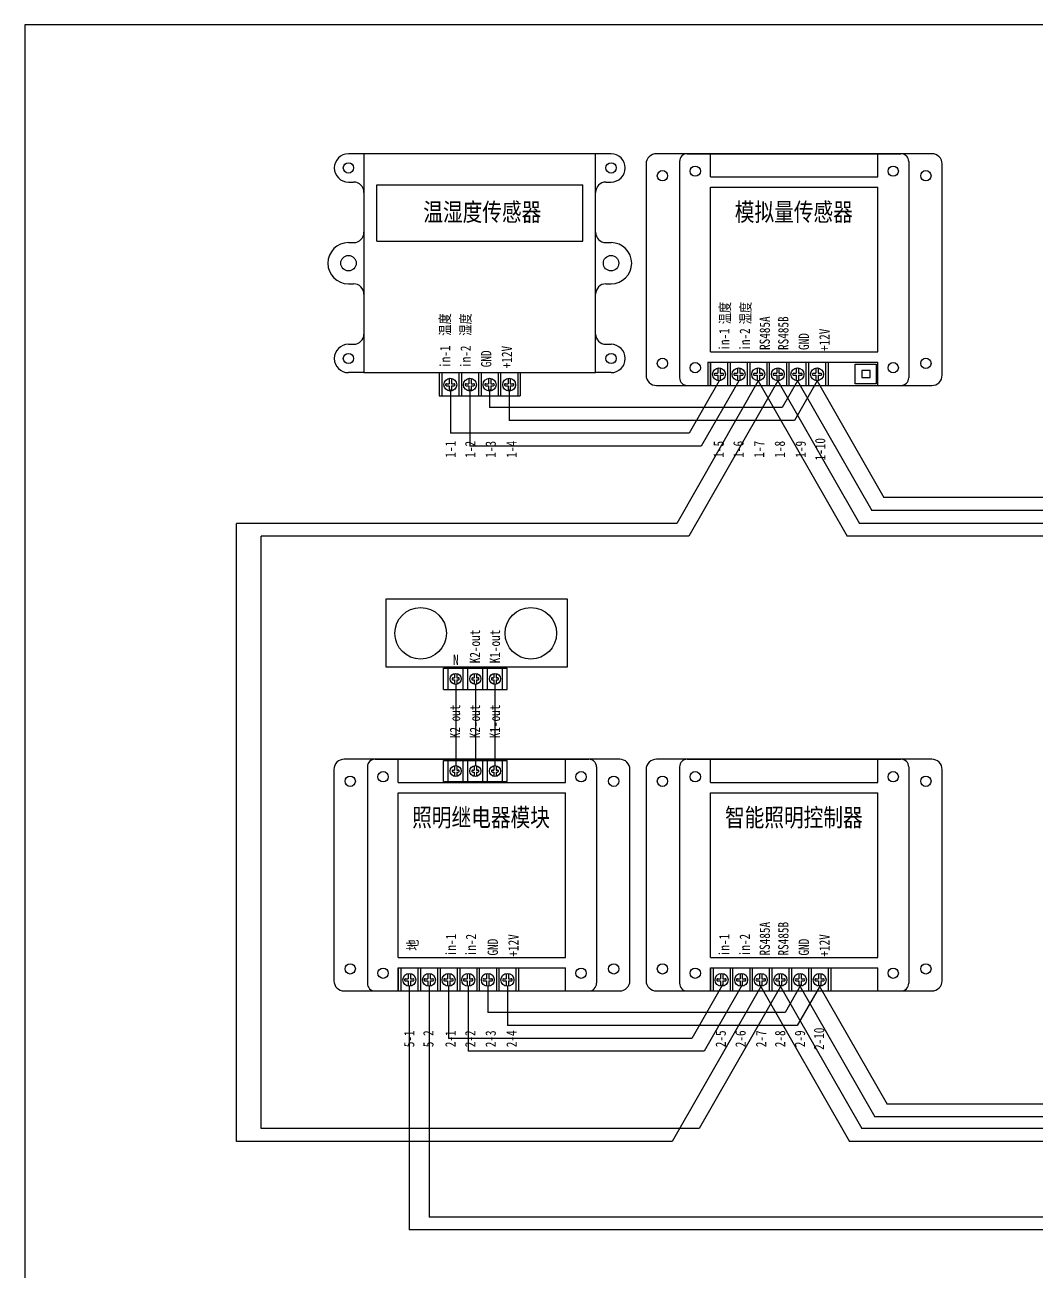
# Model space of a CAD drawing. Extents: x 1266371 to 2543862, y 307832 to 617203.
# Drawn here: x 1273977.4 to 1274370.1, y 308550.2 to 309034.1 of the extents above; entities that cross this region are included whole.
import ezdxf
from ezdxf.enums import TextEntityAlignment as Align

# ---------------------------------------------------------------- set-up
doc = ezdxf.new("R2010")
doc.units = 0
doc.header["$LTSCALE"] = 1000
doc.header["$MEASUREMENT"] = 0
doc.layers.get('0').update_dxf_attribs({"linetype": 'CONTINUOUS'})
doc.styles.add('-宋体', font='', dxfattribs={"width": 0.8})
doc.styles.get('-宋体').set_extended_font_data('SimSun')

msp = doc.modelspace()

# ---------------------------------------------------------------- linework, layer by layer
for p, q in [((1274109.02, 308984.06), (1274103.02, 308984.06)), ((1274205.02, 308984.06), (1274199.02, 308984.06)), ((1274231.62, 308981.09), (1274231.62, 308928.61)), ((1274234.62, 308984.09), (1274317.62, 308984.09)), ((1274243.62, 308975.09), (1274243.62, 308984.09)), ((1274308.62, 308975.09), (1274308.62, 308984.09)), ((1274320.62, 308981.09), (1274320.62, 308922.09)), ((1274103.02, 308973.06), (1274105.02, 308973.06)), ((1274114.02, 308972.06), (1274194.02, 308972.06)), ((1274114.02, 308950.06), (1274114.02, 308972.06)), ((1274194.02, 308950.06), (1274194.02, 308972.06)), ((1274203.02, 308973.06), (1274205.02, 308973.06)), ((1274243.62, 308975.09), (1274308.62, 308975.09)), ((1274243.62, 308907.1), (1274243.62, 308971.09)), ((1274243.62, 308971.09), (1274308.62, 308971.09)), ((1274308.62, 308907.1), (1274308.62, 308971.09)), ((1274231.62, 308956.12), (1274231.62, 308897.1)), ((1274320.62, 308955.7), (1274320.62, 308897.1)), ((1274103.02, 308949.56), (1274105.02, 308949.56)), ((1274114.02, 308950.06), (1274194.02, 308950.06)), ((1274203.02, 308949.56), (1274205.02, 308949.56)), ((1274103.02, 308933.56), (1274105.02, 308933.56)), ((1274203.02, 308933.56), (1274205.02, 308933.56)), ((1274103.02, 308910.06), (1274105.02, 308910.06)), ((1274203.02, 308910.06), (1274205.02, 308910.06)), ((1274242.62, 308903.1), (1274289.34, 308903.1)), ((1274242.62, 308903.1), (1274242.62, 308894.1)), ((1274243.62, 308907.1), (1274308.62, 308907.1)), ((1274243.62, 308894.09), (1274243.62, 308903.1)), ((1274243.62, 308903.1), (1274308.62, 308903.1)), ((1274243.62, 308903.1), (1274243.62, 308894.1)), ((1274250.24, 308903.1), (1274250.24, 308894.1)), ((1274251.24, 308903.1), (1274251.24, 308894.1)), ((1274257.86, 308903.1), (1274257.86, 308894.1)), ((1274258.86, 308903.1), (1274258.86, 308894.1)), ((1274265.48, 308903.1), (1274265.48, 308894.1)), ((1274266.48, 308903.1), (1274266.48, 308894.1)), ((1274273.1, 308903.1), (1274273.1, 308894.1)), ((1274274.1, 308903.1), (1274274.1, 308894.1)), ((1274280.72, 308903.1), (1274280.72, 308894.1)), ((1274281.72, 308903.1), (1274281.72, 308894.1)), ((1274288.34, 308903.1), (1274288.34, 308894.1)), ((1274289.34, 308903.1), (1274289.34, 308894.1)), ((1274308.62, 308894.09), (1274308.62, 308903.1)), ((1274109.02, 308899.06), (1274103.02, 308899.06)), ((1274138.27, 308899.06), (1274169.75, 308899.06)), ((1274138.27, 308899.06), (1274138.27, 308890.06)), ((1274139.27, 308899.06), (1274139.27, 308890.06)), ((1274145.89, 308899.06), (1274145.89, 308890.06)), ((1274146.89, 308899.06), (1274146.89, 308890.06)), ((1274153.51, 308899.06), (1274153.51, 308890.06)), ((1274154.51, 308899.06), (1274154.51, 308890.06)), ((1274161.13, 308899.06), (1274161.13, 308890.06)), ((1274162.13, 308899.06), (1274162.13, 308890.06)), ((1274168.75, 308899.06), (1274168.75, 308890.06)), ((1274169.75, 308899.06), (1274169.75, 308890.06)), ((1274205.02, 308899.06), (1274198.88, 308899.06)), ((1274245.46, 308898.81), (1274246.48, 308898.81)), ((1274245.46, 308898.04), (1274246.48, 308898.04)), ((1274246.48, 308900.89), (1274246.48, 308898.81)), ((1274246.48, 308898.04), (1274246.48, 308895.94)), ((1274247.38, 308900.89), (1274247.38, 308898.81)), ((1274247.38, 308898.81), (1274248.39, 308898.81)), ((1274247.38, 308898.04), (1274247.38, 308895.94)), ((1274247.38, 308898.04), (1274248.41, 308898.04)), ((1274253.08, 308898.81), (1274254.1, 308898.81)), ((1274253.08, 308898.04), (1274254.1, 308898.04)), ((1274254.1, 308900.89), (1274254.1, 308898.81)), ((1274254.1, 308898.04), (1274254.1, 308895.94)), ((1274255, 308900.89), (1274255, 308898.81)), ((1274255, 308898.81), (1274256.01, 308898.81)), ((1274255, 308898.04), (1274255, 308895.94)), ((1274255, 308898.04), (1274256.03, 308898.04)), ((1274260.7, 308898.81), (1274261.72, 308898.81)), ((1274260.7, 308898.04), (1274261.72, 308898.04)), ((1274261.72, 308900.89), (1274261.72, 308898.81)), ((1274261.72, 308898.04), (1274261.72, 308895.94)), ((1274262.62, 308900.89), (1274262.62, 308898.81)), ((1274262.62, 308898.81), (1274263.63, 308898.81)), ((1274262.62, 308898.04), (1274262.62, 308895.94)), ((1274262.62, 308898.04), (1274263.65, 308898.04)), ((1274268.32, 308898.81), (1274269.34, 308898.81)), ((1274268.32, 308898.04), (1274269.34, 308898.04)), ((1274269.34, 308900.89), (1274269.34, 308898.81)), ((1274269.34, 308898.04), (1274269.34, 308895.94)), ((1274270.24, 308900.89), (1274270.24, 308898.81)), ((1274270.24, 308898.81), (1274271.25, 308898.81)), ((1274270.24, 308898.04), (1274270.24, 308895.94)), ((1274270.24, 308898.04), (1274271.27, 308898.04)), ((1274275.94, 308898.81), (1274276.96, 308898.81)), ((1274275.94, 308898.04), (1274276.96, 308898.04)), ((1274276.96, 308900.89), (1274276.96, 308898.81)), ((1274276.96, 308898.04), (1274276.96, 308895.94)), ((1274277.86, 308900.89), (1274277.86, 308898.81)), ((1274277.86, 308898.81), (1274278.87, 308898.81)), ((1274277.86, 308898.04), (1274277.86, 308895.94)), ((1274277.86, 308898.04), (1274278.89, 308898.04)), ((1274283.56, 308898.81), (1274284.58, 308898.81)), ((1274283.56, 308898.04), (1274284.58, 308898.04)), ((1274284.58, 308900.89), (1274284.58, 308898.81)), ((1274284.58, 308898.04), (1274284.58, 308895.94)), ((1274285.48, 308900.89), (1274285.48, 308898.81)), ((1274285.48, 308898.81), (1274286.49, 308898.81)), ((1274285.48, 308898.04), (1274285.48, 308895.94)), ((1274285.48, 308898.04), (1274286.51, 308898.04)), ((1274141.11, 308894.77), (1274142.13, 308894.77)), ((1274141.11, 308894), (1274142.13, 308894)), ((1274142.13, 308896.85), (1274142.13, 308894.77)), ((1274142.13, 308894), (1274142.13, 308891.9)), ((1274143.03, 308896.85), (1274143.03, 308894.77)), ((1274143.03, 308894.77), (1274144.04, 308894.77)), ((1274143.03, 308894), (1274143.03, 308891.9)), ((1274143.03, 308894), (1274144.06, 308894)), ((1274148.73, 308894.77), (1274149.75, 308894.77)), ((1274148.73, 308894), (1274149.75, 308894)), ((1274149.75, 308896.85), (1274149.75, 308894.77)), ((1274149.75, 308894), (1274149.75, 308891.9)), ((1274150.65, 308896.85), (1274150.65, 308894.77)), ((1274150.65, 308894.77), (1274151.66, 308894.77)), ((1274150.65, 308894), (1274150.65, 308891.9)), ((1274150.65, 308894), (1274151.68, 308894)), ((1274156.35, 308894.77), (1274157.37, 308894.77)), ((1274156.35, 308894), (1274157.37, 308894)), ((1274157.37, 308896.85), (1274157.37, 308894.77)), ((1274157.37, 308894), (1274157.37, 308891.9)), ((1274158.27, 308896.85), (1274158.27, 308894.77)), ((1274158.27, 308894.77), (1274159.28, 308894.77)), ((1274158.27, 308894), (1274158.27, 308891.9)), ((1274158.27, 308894), (1274159.3, 308894)), ((1274163.97, 308894.77), (1274164.99, 308894.77)), ((1274163.97, 308894), (1274164.99, 308894)), ((1274164.99, 308896.85), (1274164.99, 308894.77)), ((1274164.99, 308894), (1274164.99, 308891.9)), ((1274165.89, 308896.85), (1274165.89, 308894.77)), ((1274165.89, 308894.77), (1274166.9, 308894.77)), ((1274165.89, 308894), (1274165.89, 308891.9)), ((1274165.89, 308894), (1274166.92, 308894)), ((1274234.62, 308894.1), (1274317.62, 308894.1)), ((1274242.62, 308894.1), (1274289.34, 308894.1)), ((1274138.27, 308890.06), (1274169.75, 308890.06)), ((1274139.98, 308776.05), (1274139.98, 308784.24)), ((1274139.98, 308784.24), (1274164.64, 308784.24)), ((1274141.78, 308776.05), (1274141.78, 308784.24)), ((1274144.22, 308782.23), (1274144.22, 308780.54)), ((1274145.12, 308782.23), (1274145.12, 308780.54)), ((1274147.6, 308776.05), (1274147.6, 308784.24)), ((1274149.4, 308776.05), (1274149.4, 308784.24)), ((1274151.85, 308782.23), (1274151.85, 308780.54)), ((1274152.75, 308782.23), (1274152.75, 308780.54)), ((1274155.22, 308776.05), (1274155.22, 308784.24)), ((1274157.02, 308776.05), (1274157.02, 308784.24)), ((1274159.48, 308782.23), (1274159.48, 308780.54)), ((1274160.38, 308782.23), (1274160.38, 308780.54)), ((1274162.84, 308776.05), (1274162.84, 308784.24)), ((1274164.64, 308776.05), (1274164.64, 308784.24)), ((1274143.7, 308780.54), (1274144.22, 308780.54)), ((1274143.7, 308779.77), (1274144.22, 308779.77)), ((1274144.22, 308779.77), (1274144.22, 308778.06)), ((1274144.68, 308778.03), (1274144.68, 308746.49)), ((1274145.12, 308780.54), (1274145.63, 308780.54)), ((1274145.12, 308779.77), (1274145.12, 308778.06)), ((1274145.12, 308779.77), (1274145.65, 308779.77)), ((1274151.33, 308779.77), (1274151.85, 308779.77)), ((1274151.34, 308780.54), (1274151.85, 308780.54)), ((1274151.85, 308779.77), (1274151.85, 308778.06)), ((1274152.31, 308778.03), (1274152.31, 308746.49)), ((1274152.75, 308780.54), (1274153.27, 308780.54)), ((1274152.75, 308779.77), (1274152.75, 308778.06)), ((1274152.75, 308779.77), (1274153.28, 308779.77)), ((1274158.96, 308780.54), (1274159.48, 308780.54)), ((1274158.96, 308779.77), (1274159.48, 308779.77)), ((1274159.48, 308779.77), (1274159.48, 308778.06)), ((1274159.93, 308778.03), (1274159.93, 308746.49)), ((1274160.38, 308780.54), (1274160.89, 308780.54)), ((1274160.38, 308779.77), (1274160.38, 308778.06)), ((1274160.38, 308779.77), (1274160.91, 308779.77)), ((1274139.98, 308776.05), (1274164.64, 308776.05)), ((1274113.36, 308748.94), (1274196.36, 308748.94)), ((1274122.36, 308739.94), (1274122.36, 308748.94)), ((1274139.98, 308740.23), (1274139.98, 308748.42)), ((1274139.98, 308748.42), (1274164.64, 308748.42)), ((1274141.78, 308740.23), (1274141.78, 308748.42)), ((1274147.6, 308740.23), (1274147.6, 308748.42)), ((1274149.4, 308740.23), (1274149.4, 308748.42)), ((1274155.22, 308740.23), (1274155.22, 308748.42)), ((1274157.02, 308740.23), (1274157.02, 308748.42)), ((1274162.84, 308740.23), (1274162.84, 308748.42)), ((1274164.64, 308740.23), (1274164.64, 308748.42)), ((1274187.36, 308739.94), (1274187.36, 308748.94)), ((1274234.62, 308748.94), (1274317.62, 308748.94)), ((1274243.62, 308739.94), (1274243.62, 308748.94)), ((1274308.62, 308739.94), (1274308.62, 308748.94)), ((1274110.36, 308745.94), (1274110.36, 308693.46)), ((1274143.7, 308744.73), (1274144.22, 308744.73)), ((1274143.7, 308743.95), (1274144.22, 308743.95)), ((1274144.22, 308746.41), (1274144.22, 308744.73)), ((1274144.22, 308743.95), (1274144.22, 308742.24)), ((1274145.12, 308746.42), (1274145.12, 308744.73)), ((1274145.12, 308744.73), (1274145.63, 308744.73)), ((1274145.12, 308743.95), (1274145.12, 308742.24)), ((1274145.12, 308743.95), (1274145.65, 308743.95)), ((1274151.33, 308743.95), (1274151.85, 308743.95)), ((1274151.34, 308744.73), (1274151.85, 308744.73)), ((1274151.85, 308746.41), (1274151.85, 308744.73)), ((1274151.85, 308743.95), (1274151.85, 308742.24)), ((1274152.75, 308746.42), (1274152.75, 308744.73)), ((1274152.75, 308744.73), (1274153.27, 308744.73)), ((1274152.75, 308743.95), (1274152.75, 308742.24)), ((1274152.75, 308743.95), (1274153.28, 308743.95)), ((1274158.96, 308744.73), (1274159.48, 308744.73)), ((1274158.96, 308743.95), (1274159.48, 308743.95)), ((1274159.48, 308746.41), (1274159.48, 308744.73)), ((1274159.48, 308743.95), (1274159.48, 308742.24)), ((1274160.38, 308746.42), (1274160.38, 308744.73)), ((1274160.38, 308744.73), (1274160.89, 308744.73)), ((1274160.38, 308743.95), (1274160.38, 308742.24)), ((1274160.38, 308743.95), (1274160.91, 308743.95)), ((1274199.36, 308745.94), (1274199.36, 308686.94)), ((1274231.62, 308745.94), (1274231.62, 308693.46)), ((1274320.62, 308745.94), (1274320.62, 308686.94)), ((1274122.36, 308739.94), (1274187.36, 308739.94)), ((1274139.98, 308740.23), (1274164.64, 308740.23)), ((1274243.62, 308739.94), (1274308.62, 308739.94)), ((1274122.36, 308671.94), (1274122.36, 308735.94)), ((1274122.36, 308735.94), (1274187.36, 308735.94)), ((1274187.36, 308671.94), (1274187.36, 308735.94)), ((1274243.62, 308671.94), (1274243.62, 308735.94)), ((1274243.62, 308735.94), (1274308.62, 308735.94)), ((1274308.62, 308671.94), (1274308.62, 308735.94)), ((1274110.36, 308720.97), (1274110.36, 308661.94)), ((1274199.36, 308720.55), (1274199.36, 308661.94)), ((1274231.62, 308720.97), (1274231.62, 308661.94)), ((1274320.62, 308720.55), (1274320.62, 308661.94)), ((1274122.36, 308671.94), (1274187.36, 308671.94)), ((1274243.62, 308671.94), (1274308.62, 308671.94)), ((1274122.36, 308658.94), (1274122.36, 308667.94)), ((1274122.36, 308667.94), (1274187.36, 308667.94)), ((1274122.36, 308667.94), (1274169.08, 308667.94)), ((1274122.36, 308667.94), (1274122.36, 308658.94)), ((1274122.36, 308667.94), (1274169.08, 308667.94)), ((1274122.36, 308667.94), (1274122.36, 308658.94)), ((1274123.36, 308667.94), (1274123.36, 308658.94)), ((1274123.36, 308667.94), (1274123.36, 308658.94)), ((1274126.21, 308665.73), (1274126.21, 308663.66)), ((1274126.21, 308665.73), (1274126.21, 308663.66)), ((1274127.11, 308665.73), (1274127.11, 308663.66)), ((1274127.11, 308665.73), (1274127.11, 308663.66)), ((1274129.98, 308667.94), (1274129.98, 308658.94)), ((1274129.98, 308667.94), (1274129.98, 308658.94)), ((1274130.98, 308667.94), (1274130.98, 308658.94)), ((1274130.98, 308667.94), (1274130.98, 308658.94)), ((1274133.83, 308665.73), (1274133.83, 308663.66)), ((1274133.83, 308665.73), (1274133.83, 308663.66)), ((1274134.73, 308665.73), (1274134.73, 308663.66)), ((1274134.73, 308665.73), (1274134.73, 308663.66)), ((1274137.6, 308667.94), (1274137.6, 308658.94)), ((1274137.6, 308667.94), (1274137.6, 308658.94)), ((1274138.6, 308667.94), (1274138.6, 308658.94)), ((1274138.6, 308667.94), (1274138.6, 308658.94)), ((1274141.45, 308665.73), (1274141.45, 308663.66)), ((1274141.45, 308665.73), (1274141.45, 308663.66)), ((1274142.35, 308665.73), (1274142.35, 308663.66)), ((1274142.35, 308665.73), (1274142.35, 308663.66)), ((1274145.22, 308667.94), (1274145.22, 308658.94)), ((1274145.22, 308667.94), (1274145.22, 308658.94)), ((1274146.22, 308667.94), (1274146.22, 308658.94)), ((1274146.22, 308667.94), (1274146.22, 308658.94)), ((1274149.07, 308665.73), (1274149.07, 308663.66)), ((1274149.07, 308665.73), (1274149.07, 308663.66)), ((1274149.97, 308665.73), (1274149.97, 308663.66)), ((1274149.97, 308665.73), (1274149.97, 308663.66)), ((1274152.84, 308667.94), (1274152.84, 308658.94)), ((1274152.84, 308667.94), (1274152.84, 308658.94)), ((1274153.84, 308667.94), (1274153.84, 308658.94)), ((1274153.84, 308667.94), (1274153.84, 308658.94)), ((1274156.69, 308665.73), (1274156.69, 308663.66)), ((1274156.69, 308665.73), (1274156.69, 308663.66)), ((1274157.59, 308665.73), (1274157.59, 308663.66)), ((1274157.59, 308665.73), (1274157.59, 308663.66)), ((1274160.46, 308667.94), (1274160.46, 308658.94)), ((1274160.46, 308667.94), (1274160.46, 308658.94)), ((1274161.46, 308667.94), (1274161.46, 308658.94)), ((1274161.46, 308667.94), (1274161.46, 308658.94)), ((1274164.31, 308665.73), (1274164.31, 308663.66)), ((1274164.31, 308665.73), (1274164.31, 308663.66)), ((1274165.21, 308665.73), (1274165.21, 308663.66)), ((1274165.21, 308665.73), (1274165.21, 308663.66)), ((1274168.08, 308667.94), (1274168.08, 308658.94)), ((1274168.08, 308667.94), (1274168.08, 308658.94)), ((1274169.08, 308667.94), (1274169.08, 308658.94)), ((1274169.08, 308667.94), (1274169.08, 308658.94)), ((1274187.36, 308658.94), (1274187.36, 308667.94)), ((1274243.62, 308658.94), (1274243.62, 308667.94)), ((1274243.62, 308667.94), (1274308.62, 308667.94)), ((1274243.62, 308667.94), (1274290.34, 308667.94)), ((1274243.62, 308667.94), (1274243.62, 308658.94)), ((1274243.62, 308667.94), (1274290.34, 308667.94)), ((1274243.62, 308667.94), (1274243.62, 308658.94)), ((1274244.62, 308667.94), (1274244.62, 308658.94)), ((1274244.62, 308667.94), (1274244.62, 308658.94)), ((1274247.48, 308665.73), (1274247.48, 308663.66)), ((1274247.48, 308665.73), (1274247.48, 308663.66)), ((1274248.38, 308665.73), (1274248.38, 308663.66)), ((1274248.38, 308665.73), (1274248.38, 308663.66)), ((1274251.24, 308667.94), (1274251.24, 308658.94)), ((1274251.24, 308667.94), (1274251.24, 308658.94)), ((1274252.24, 308667.94), (1274252.24, 308658.94)), ((1274252.24, 308667.94), (1274252.24, 308658.94)), ((1274255.1, 308665.73), (1274255.1, 308663.66)), ((1274255.1, 308665.73), (1274255.1, 308663.66)), ((1274256, 308665.73), (1274256, 308663.66)), ((1274256, 308665.73), (1274256, 308663.66)), ((1274258.86, 308667.94), (1274258.86, 308658.94)), ((1274258.86, 308667.94), (1274258.86, 308658.94)), ((1274259.86, 308667.94), (1274259.86, 308658.94)), ((1274259.86, 308667.94), (1274259.86, 308658.94)), ((1274262.72, 308665.73), (1274262.72, 308663.66)), ((1274262.72, 308665.73), (1274262.72, 308663.66)), ((1274263.62, 308665.73), (1274263.62, 308663.66)), ((1274263.62, 308665.73), (1274263.62, 308663.66)), ((1274266.48, 308667.94), (1274266.48, 308658.94)), ((1274266.48, 308667.94), (1274266.48, 308658.94)), ((1274267.48, 308667.94), (1274267.48, 308658.94)), ((1274267.48, 308667.94), (1274267.48, 308658.94)), ((1274270.34, 308665.73), (1274270.34, 308663.66)), ((1274270.34, 308665.73), (1274270.34, 308663.66)), ((1274271.24, 308665.73), (1274271.24, 308663.66)), ((1274271.24, 308665.73), (1274271.24, 308663.66)), ((1274274.1, 308667.94), (1274274.1, 308658.94)), ((1274274.1, 308667.94), (1274274.1, 308658.94)), ((1274275.1, 308667.94), (1274275.1, 308658.94)), ((1274275.1, 308667.94), (1274275.1, 308658.94)), ((1274277.96, 308665.73), (1274277.96, 308663.66)), ((1274277.96, 308665.73), (1274277.96, 308663.66)), ((1274278.86, 308665.73), (1274278.86, 308663.66)), ((1274278.86, 308665.73), (1274278.86, 308663.66)), ((1274281.72, 308667.94), (1274281.72, 308658.94)), ((1274281.72, 308667.94), (1274281.72, 308658.94)), ((1274282.72, 308667.94), (1274282.72, 308658.94)), ((1274282.72, 308667.94), (1274282.72, 308658.94)), ((1274285.58, 308665.73), (1274285.58, 308663.66)), ((1274285.58, 308665.73), (1274285.58, 308663.66)), ((1274286.48, 308665.73), (1274286.48, 308663.66)), ((1274286.48, 308665.73), (1274286.48, 308663.66)), ((1274289.34, 308667.94), (1274289.34, 308658.94)), ((1274289.34, 308667.94), (1274289.34, 308658.94)), ((1274290.34, 308667.94), (1274290.34, 308658.94)), ((1274290.34, 308667.94), (1274290.34, 308658.94)), ((1274308.62, 308658.94), (1274308.62, 308667.94)), ((1274125.19, 308662.88), (1274126.21, 308662.88)), ((1274125.19, 308662.88), (1274126.21, 308662.88)), ((1274125.2, 308663.66), (1274126.21, 308663.66)), ((1274125.2, 308663.66), (1274126.21, 308663.66)), ((1274126.21, 308662.88), (1274126.21, 308660.79)), ((1274126.21, 308662.88), (1274126.21, 308660.79)), ((1274126.66, 308660.75), (1274126.66, 308566.15)), ((1274127.11, 308663.66), (1274128.13, 308663.66)), ((1274127.11, 308663.66), (1274128.13, 308663.66)), ((1274127.11, 308662.88), (1274127.11, 308660.79)), ((1274127.11, 308662.88), (1274128.14, 308662.88)), ((1274127.11, 308662.88), (1274127.11, 308660.79)), ((1274127.11, 308662.88), (1274128.14, 308662.88)), ((1274132.81, 308662.88), (1274133.83, 308662.88)), ((1274132.81, 308662.88), (1274133.83, 308662.88)), ((1274132.82, 308663.66), (1274133.83, 308663.66)), ((1274132.82, 308663.66), (1274133.83, 308663.66)), ((1274133.83, 308662.88), (1274133.83, 308660.79)), ((1274133.83, 308662.88), (1274133.83, 308660.79)), ((1274134.31, 308660.75), (1274134.31, 308571.15)), ((1274134.73, 308663.66), (1274135.75, 308663.66)), ((1274134.73, 308663.66), (1274135.75, 308663.66)), ((1274134.73, 308662.88), (1274134.73, 308660.79)), ((1274134.73, 308662.88), (1274135.76, 308662.88)), ((1274134.73, 308662.88), (1274134.73, 308660.79)), ((1274134.73, 308662.88), (1274135.76, 308662.88)), ((1274140.43, 308662.88), (1274141.45, 308662.88)), ((1274140.43, 308662.88), (1274141.45, 308662.88)), ((1274140.44, 308663.66), (1274141.45, 308663.66)), ((1274140.44, 308663.66), (1274141.45, 308663.66)), ((1274141.45, 308662.88), (1274141.45, 308660.79)), ((1274141.45, 308662.88), (1274141.45, 308660.79)), ((1274142.35, 308663.66), (1274143.37, 308663.66)), ((1274142.35, 308663.66), (1274143.37, 308663.66)), ((1274142.35, 308662.88), (1274142.35, 308660.79)), ((1274142.35, 308662.88), (1274143.38, 308662.88)), ((1274142.35, 308662.88), (1274142.35, 308660.79)), ((1274142.35, 308662.88), (1274143.38, 308662.88)), ((1274148.05, 308662.88), (1274149.07, 308662.88)), ((1274148.05, 308662.88), (1274149.07, 308662.88)), ((1274148.06, 308663.66), (1274149.07, 308663.66)), ((1274148.06, 308663.66), (1274149.07, 308663.66)), ((1274149.07, 308662.88), (1274149.07, 308660.79)), ((1274149.07, 308662.88), (1274149.07, 308660.79)), ((1274149.97, 308663.66), (1274150.99, 308663.66)), ((1274149.97, 308663.66), (1274150.99, 308663.66)), ((1274149.97, 308662.88), (1274149.97, 308660.79)), ((1274149.97, 308662.88), (1274151, 308662.88)), ((1274149.97, 308662.88), (1274149.97, 308660.79)), ((1274149.97, 308662.88), (1274151, 308662.88)), ((1274155.67, 308662.88), (1274156.69, 308662.88)), ((1274155.67, 308662.88), (1274156.69, 308662.88)), ((1274155.68, 308663.66), (1274156.69, 308663.66)), ((1274155.68, 308663.66), (1274156.69, 308663.66)), ((1274156.69, 308662.88), (1274156.69, 308660.79)), ((1274156.69, 308662.88), (1274156.69, 308660.79)), ((1274157.59, 308663.66), (1274158.61, 308663.66)), ((1274157.59, 308663.66), (1274158.61, 308663.66)), ((1274157.59, 308662.88), (1274157.59, 308660.79)), ((1274157.59, 308662.88), (1274158.62, 308662.88)), ((1274157.59, 308662.88), (1274157.59, 308660.79)), ((1274157.59, 308662.88), (1274158.62, 308662.88)), ((1274163.29, 308662.88), (1274164.31, 308662.88)), ((1274163.29, 308662.88), (1274164.31, 308662.88)), ((1274163.3, 308663.66), (1274164.31, 308663.66)), ((1274163.3, 308663.66), (1274164.31, 308663.66)), ((1274164.31, 308662.88), (1274164.31, 308660.79)), ((1274164.31, 308662.88), (1274164.31, 308660.79)), ((1274165.21, 308663.66), (1274166.23, 308663.66)), ((1274165.21, 308663.66), (1274166.23, 308663.66)), ((1274165.21, 308662.88), (1274165.21, 308660.79)), ((1274165.21, 308662.88), (1274166.24, 308662.88)), ((1274165.21, 308662.88), (1274165.21, 308660.79)), ((1274165.21, 308662.88), (1274166.24, 308662.88)), ((1274246.46, 308663.66), (1274247.48, 308663.66)), ((1274246.46, 308663.66), (1274247.48, 308663.66)), ((1274246.46, 308662.88), (1274247.48, 308662.88)), ((1274246.46, 308662.88), (1274247.48, 308662.88)), ((1274247.48, 308662.88), (1274247.48, 308660.79)), ((1274247.48, 308662.88), (1274247.48, 308660.79)), ((1274248.38, 308663.66), (1274249.39, 308663.66)), ((1274248.38, 308663.66), (1274249.39, 308663.66)), ((1274248.38, 308662.88), (1274248.38, 308660.79)), ((1274248.38, 308662.88), (1274249.41, 308662.88)), ((1274248.38, 308662.88), (1274248.38, 308660.79)), ((1274248.38, 308662.88), (1274249.41, 308662.88)), ((1274254.08, 308663.66), (1274255.1, 308663.66)), ((1274254.08, 308663.66), (1274255.1, 308663.66)), ((1274254.08, 308662.88), (1274255.1, 308662.88)), ((1274254.08, 308662.88), (1274255.1, 308662.88)), ((1274255.1, 308662.88), (1274255.1, 308660.79)), ((1274255.1, 308662.88), (1274255.1, 308660.79)), ((1274256, 308663.66), (1274257.01, 308663.66)), ((1274256, 308663.66), (1274257.01, 308663.66)), ((1274256, 308662.88), (1274256, 308660.79)), ((1274256, 308662.88), (1274257.03, 308662.88)), ((1274256, 308662.88), (1274256, 308660.79)), ((1274256, 308662.88), (1274257.03, 308662.88)), ((1274261.7, 308663.66), (1274262.72, 308663.66)), ((1274261.7, 308663.66), (1274262.72, 308663.66)), ((1274261.7, 308662.88), (1274262.72, 308662.88)), ((1274261.7, 308662.88), (1274262.72, 308662.88)), ((1274262.72, 308662.88), (1274262.72, 308660.79)), ((1274262.72, 308662.88), (1274262.72, 308660.79)), ((1274263.62, 308663.66), (1274264.63, 308663.66)), ((1274263.62, 308663.66), (1274264.63, 308663.66)), ((1274263.62, 308662.88), (1274263.62, 308660.79)), ((1274263.62, 308662.88), (1274264.65, 308662.88)), ((1274263.62, 308662.88), (1274263.62, 308660.79)), ((1274263.62, 308662.88), (1274264.65, 308662.88)), ((1274269.32, 308663.66), (1274270.34, 308663.66)), ((1274269.32, 308663.66), (1274270.34, 308663.66)), ((1274269.32, 308662.88), (1274270.34, 308662.88)), ((1274269.32, 308662.88), (1274270.34, 308662.88)), ((1274270.34, 308662.88), (1274270.34, 308660.79)), ((1274270.34, 308662.88), (1274270.34, 308660.79)), ((1274271.24, 308663.66), (1274272.25, 308663.66)), ((1274271.24, 308663.66), (1274272.25, 308663.66)), ((1274271.24, 308662.88), (1274271.24, 308660.79)), ((1274271.24, 308662.88), (1274272.27, 308662.88)), ((1274271.24, 308662.88), (1274271.24, 308660.79)), ((1274271.24, 308662.88), (1274272.27, 308662.88)), ((1274276.94, 308663.66), (1274277.96, 308663.66)), ((1274276.94, 308663.66), (1274277.96, 308663.66)), ((1274276.94, 308662.88), (1274277.96, 308662.88)), ((1274276.94, 308662.88), (1274277.96, 308662.88)), ((1274277.96, 308662.88), (1274277.96, 308660.79)), ((1274277.96, 308662.88), (1274277.96, 308660.79)), ((1274278.86, 308663.66), (1274279.87, 308663.66)), ((1274278.86, 308663.66), (1274279.87, 308663.66)), ((1274278.86, 308662.88), (1274278.86, 308660.79)), ((1274278.86, 308662.88), (1274279.89, 308662.88)), ((1274278.86, 308662.88), (1274278.86, 308660.79)), ((1274278.86, 308662.88), (1274279.89, 308662.88)), ((1274284.56, 308663.66), (1274285.58, 308663.66)), ((1274284.56, 308663.66), (1274285.58, 308663.66)), ((1274284.56, 308662.88), (1274285.58, 308662.88)), ((1274284.56, 308662.88), (1274285.58, 308662.88)), ((1274285.58, 308662.88), (1274285.58, 308660.79)), ((1274285.58, 308662.88), (1274285.58, 308660.79)), ((1274286.48, 308663.66), (1274287.49, 308663.66)), ((1274286.48, 308663.66), (1274287.49, 308663.66)), ((1274286.48, 308662.88), (1274286.48, 308660.79)), ((1274286.48, 308662.88), (1274287.51, 308662.88)), ((1274286.48, 308662.88), (1274286.48, 308660.79)), ((1274286.48, 308662.88), (1274287.51, 308662.88)), ((1274113.36, 308658.94), (1274196.36, 308658.94)), ((1274122.36, 308658.94), (1274169.08, 308658.94)), ((1274122.36, 308658.94), (1274169.08, 308658.94)), ((1274234.62, 308658.94), (1274317.62, 308658.94)), ((1274243.62, 308658.94), (1274290.34, 308658.94)), ((1274243.62, 308658.94), (1274290.34, 308658.94)), ((1275077.42, 308571.15), (1274134.31, 308571.15)), ((1275071.12, 308566.15), (1274126.66, 308566.15))]:
    msp.add_line(p, q)
at = {"color": 1}
for p, q in [((1274262.21, 308895.92), (1274230.51, 308840.53)), ((1274269.8, 308895.9), (1274235.21, 308835.53)), ((1274247.01, 308895.9), (1274235.35, 308875.53)), ((1274254.58, 308895.9), (1274240.05, 308870.53)), ((1274262.21, 308895.92), (1274296.78, 308835.53)), ((1274269.8, 308895.9), (1274301.49, 308840.53)), ((1274277.42, 308895.9), (1274271.48, 308885.53)), ((1274285.04, 308895.9), (1274276.24, 308880.53)), ((1274277.42, 308895.9), (1274306.26, 308845.53)), ((1274285.04, 308895.9), (1274310.99, 308850.53)), ((1274142.6, 308892.48), (1274142.6, 308875.53)), ((1274150.2, 308892.48), (1274150.2, 308870.53)), ((1274157.85, 308892.48), (1274157.85, 308885.53)), ((1274165.49, 308892.48), (1274165.49, 308880.53)), ((1274271.48, 308885.53), (1274157.85, 308885.53)), ((1274276.24, 308880.53), (1274165.49, 308880.53)), ((1274235.35, 308875.53), (1274142.6, 308875.53)), ((1274240.05, 308870.53), (1274150.2, 308870.53)), ((1275354.96, 308850.53), (1274310.99, 308850.53)), ((1275345.56, 308845.53), (1274306.26, 308845.53)), ((1274230.51, 308840.53), (1274059.59, 308840.53)), ((1274059.59, 308600.54), (1274059.59, 308840.53)), ((1274572.62, 308840.53), (1274301.49, 308840.53)), ((1274235.21, 308835.53), (1274069.06, 308835.53)), ((1274069.06, 308605.54), (1274069.06, 308835.53)), ((1274562.11, 308835.53), (1274296.78, 308835.53)), ((1274141.91, 308660.75), (1274141.91, 308640.54)), ((1274149.53, 308660.75), (1274149.53, 308635.54)), ((1274157.15, 308660.75), (1274157.15, 308650.54)), ((1274164.77, 308660.75), (1274164.77, 308645.54)), ((1274263.54, 308661.36), (1274228.73, 308600.54)), ((1274248.32, 308661.36), (1274236.4, 308640.54)), ((1274271.16, 308661.36), (1274239.21, 308605.54)), ((1274255.92, 308661.36), (1274241.14, 308635.54)), ((1274262.84, 308661.36), (1274297.65, 308600.54)), ((1274270.47, 308661.36), (1274302.42, 308605.54)), ((1274278.79, 308661.36), (1274272.6, 308650.54)), ((1274286.35, 308661.26), (1274277.36, 308645.54)), ((1274278.1, 308661.36), (1274307.48, 308610.04)), ((1274285.74, 308661.26), (1274312.2, 308615.04)), ((1274272.6, 308650.54), (1274157.15, 308650.54)), ((1274277.36, 308645.54), (1274164.77, 308645.54)), ((1274236.4, 308640.54), (1274141.91, 308640.54)), ((1274241.14, 308635.54), (1274149.53, 308635.54)), ((1275336.07, 308615.04), (1274312.2, 308615.04)), ((1275326.67, 308610.04), (1274307.48, 308610.04)), ((1274239.21, 308605.54), (1274069.06, 308605.54)), ((1274644.43, 308605.54), (1274302.42, 308605.54)), ((1274228.73, 308600.54), (1274059.59, 308600.54)), ((1274633.97, 308600.54), (1274297.65, 308600.54))]:
    msp.add_line(p, q, dxfattribs=at)
for points in [[(1273977.35, 308114.1), (1275477.35, 308114.1), (1275477.35, 309034.1), (1273977.35, 309034.1)], [(1274109.02, 308899.06), (1274199.02, 308899.06), (1274199.02, 308984.06), (1274109.02, 308984.06)], [(1274307.97, 308894.67), (1274299.77, 308894.67), (1274299.77, 308902.37), (1274307.97, 308902.37)], [(1274302.46, 308897.12), (1274305.63, 308897.12), (1274305.63, 308899.94), (1274302.46, 308899.94)]]:
    msp.add_lwpolyline(points, close=True)
for points in [[(1274222.62, 308894.09), (1274329.62, 308894.09, 0.414214), (1274333.62, 308898.09), (1274333.62, 308980.09, 0.414214), (1274329.62, 308984.09), (1274222.62, 308984.09, 0.414214), (1274218.62, 308980.09), (1274218.62, 308898.09, 0.414214)], [(1274101.36, 308658.94), (1274208.36, 308658.94, 0.414214), (1274212.36, 308662.94), (1274212.36, 308744.94, 0.414214), (1274208.36, 308748.94), (1274101.36, 308748.94, 0.414214), (1274097.36, 308744.94), (1274097.36, 308662.94, 0.414214)], [(1274222.62, 308658.94), (1274329.62, 308658.94, 0.414214), (1274333.62, 308662.94), (1274333.62, 308744.94, 0.414214), (1274329.62, 308748.94), (1274222.62, 308748.94, 0.414214), (1274218.62, 308744.94), (1274218.62, 308662.94, 0.414214)]]:
    msp.add_lwpolyline(points, format="xyb", close=True)
at = {"color": 7}
msp.add_lwpolyline([(1274117.58, 308784.78), (1274188.05, 308784.78), (1274188.05, 308811.16), (1274117.58, 308811.16)], close=True, dxfattribs=at)
for centre, radius in [((1274103.02, 308978.56), 2), ((1274205.02, 308978.56), 2), ((1274224.97, 308975.53), 2), ((1274237.72, 308977.31), 2), ((1274314.62, 308977.31), 2), ((1274327.29, 308975.53), 2), ((1274103.02, 308941.56), 3), ((1274205.02, 308941.56), 3), ((1274103.02, 308904.56), 2), ((1274205.02, 308904.56), 2), ((1274224.97, 308902.68), 2), ((1274237.72, 308900.99), 2), ((1274314.62, 308900.99), 2), ((1274327.29, 308902.68), 2), ((1274246.93, 308898.41), 2.51), ((1274254.55, 308898.41), 2.51), ((1274262.17, 308898.41), 2.51), ((1274269.79, 308898.41), 2.51), ((1274277.41, 308898.41), 2.51), ((1274285.03, 308898.41), 2.51), ((1274142.58, 308894.38), 2.51), ((1274150.2, 308894.38), 2.51), ((1274157.82, 308894.38), 2.51), ((1274165.44, 308894.38), 2.51), ((1274144.67, 308780.15), 2.13), ((1274152.31, 308780.15), 2.13), ((1274159.93, 308780.15), 2.13), ((1274116.46, 308742.15), 2), ((1274144.67, 308744.33), 2.13), ((1274152.31, 308744.33), 2.13), ((1274159.93, 308744.33), 2.13), ((1274193.36, 308742.15), 2), ((1274237.72, 308742.15), 2), ((1274314.62, 308742.15), 2), ((1274103.7, 308740.38), 2), ((1274206.03, 308740.38), 2), ((1274224.97, 308740.38), 2), ((1274327.29, 308740.38), 2), ((1274103.7, 308667.53), 2), ((1274116.46, 308665.83), 2), ((1274126.67, 308663.26), 2.51), ((1274126.67, 308663.26), 2.51), ((1274134.29, 308663.26), 2.51), ((1274134.29, 308663.26), 2.51), ((1274141.91, 308663.26), 2.51), ((1274141.91, 308663.26), 2.51), ((1274149.53, 308663.26), 2.51), ((1274149.53, 308663.26), 2.51), ((1274157.15, 308663.26), 2.51), ((1274157.15, 308663.26), 2.51), ((1274164.77, 308663.26), 2.51), ((1274164.77, 308663.26), 2.51), ((1274193.36, 308665.83), 2), ((1274206.03, 308667.53), 2), ((1274224.97, 308667.53), 2), ((1274237.72, 308665.83), 2), ((1274247.93, 308663.26), 2.51), ((1274247.93, 308663.26), 2.51), ((1274255.55, 308663.26), 2.51), ((1274255.55, 308663.26), 2.51), ((1274263.17, 308663.26), 2.51), ((1274263.17, 308663.26), 2.51), ((1274270.79, 308663.26), 2.51), ((1274270.79, 308663.26), 2.51), ((1274278.41, 308663.26), 2.51), ((1274278.41, 308663.26), 2.51), ((1274286.03, 308663.26), 2.51), ((1274286.03, 308663.26), 2.51), ((1274314.62, 308665.83), 2), ((1274327.29, 308667.53), 2)]:
    msp.add_circle(centre, radius)
for centre in [(1274131.05, 308797.85), (1274173.86, 308797.85)]:
    msp.add_circle(centre, 10, dxfattribs=at)
for centre, radius, start, end in [((1274103.02, 308978.56), 5.5, 90, 270), ((1274205.02, 308978.56), 5.5, 270, 90), ((1274234.62, 308981.09), 3, 90, 180), ((1274317.62, 308981.09), 3, 0, 90), ((1274105.02, 308969.06), 4, 0, 90), ((1274203.02, 308969.06), 4, 90, 180), ((1274105.02, 308953.56), 4, 270, 0), ((1274203.02, 308953.56), 4, 180, 270), ((1274103.02, 308941.56), 8, 90, 270), ((1274205.02, 308941.56), 8, 270, 90), ((1274105.02, 308929.56), 4, 0, 90), ((1274203.02, 308929.56), 4, 90, 180), ((1274105.02, 308914.06), 4, 270, 0), ((1274203.02, 308914.06), 4, 180, 270), ((1274103.02, 308904.56), 5.5, 90, 270), ((1274205.02, 308904.56), 5.5, 270, 90), ((1274245.45, 308898.42), 0.388, 88.0266, 271.7737), ((1274248.4, 308898.42), 0.388, 268.2263, 91.9734), ((1274253.07, 308898.42), 0.388, 88.0266, 271.7737), ((1274256.02, 308898.42), 0.388, 268.2263, 91.9734), ((1274260.69, 308898.42), 0.388, 88.0266, 271.7737), ((1274263.64, 308898.42), 0.388, 268.2263, 91.9734), ((1274268.31, 308898.42), 0.388, 88.0266, 271.7737), ((1274271.26, 308898.42), 0.388, 268.2263, 91.9734), ((1274275.93, 308898.42), 0.388, 88.0266, 271.7737), ((1274278.88, 308898.42), 0.388, 268.2263, 91.9734), ((1274283.55, 308898.42), 0.388, 88.0266, 271.7737), ((1274286.5, 308898.42), 0.388, 268.2263, 91.9734), ((1274141.1, 308894.39), 0.388, 88.0266, 271.7737), ((1274144.05, 308894.39), 0.388, 268.2263, 91.9734), ((1274148.72, 308894.39), 0.388, 88.0266, 271.7737), ((1274151.67, 308894.39), 0.388, 268.2263, 91.9734), ((1274156.34, 308894.39), 0.388, 88.0266, 271.7737), ((1274159.29, 308894.39), 0.388, 268.2263, 91.9734), ((1274163.96, 308894.39), 0.388, 88.0266, 271.7737), ((1274166.91, 308894.39), 0.388, 268.2263, 91.9734), ((1274234.62, 308897.1), 3, 180, 270), ((1274317.62, 308897.1), 3, 270, 0), ((1274143.69, 308780.16), 0.388, 88.0266, 271.7737), ((1274145.64, 308780.16), 0.388, 268.2263, 91.9734), ((1274151.32, 308780.16), 0.388, 88.0266, 271.7737), ((1274153.28, 308780.16), 0.388, 268.2263, 91.9734), ((1274158.95, 308780.16), 0.388, 88.0266, 271.7737), ((1274160.9, 308780.16), 0.388, 268.2263, 91.9734), ((1274113.36, 308745.94), 3, 90, 180), ((1274196.36, 308745.94), 3, 0, 90), ((1274234.62, 308745.94), 3, 90, 180), ((1274317.62, 308745.94), 3, 0, 90), ((1274143.69, 308744.34), 0.388, 88.0266, 271.7737), ((1274145.64, 308744.34), 0.388, 268.2263, 91.9734), ((1274151.32, 308744.34), 0.388, 88.0266, 271.7737), ((1274153.28, 308744.34), 0.388, 268.2263, 91.9734), ((1274158.95, 308744.34), 0.388, 88.0266, 271.7737), ((1274160.9, 308744.34), 0.388, 268.2263, 91.9734), ((1274113.36, 308661.94), 3, 180, 270), ((1274125.18, 308663.27), 0.388, 88.0266, 271.7737), ((1274125.18, 308663.27), 0.388, 88.0266, 271.7737), ((1274128.14, 308663.27), 0.388, 268.2263, 91.9734), ((1274128.14, 308663.27), 0.388, 268.2263, 91.9734), ((1274132.8, 308663.27), 0.388, 88.0266, 271.7737), ((1274132.8, 308663.27), 0.388, 88.0266, 271.7737), ((1274135.76, 308663.27), 0.388, 268.2263, 91.9734), ((1274135.76, 308663.27), 0.388, 268.2263, 91.9734), ((1274140.42, 308663.27), 0.388, 88.0266, 271.7737), ((1274140.42, 308663.27), 0.388, 88.0266, 271.7737), ((1274143.38, 308663.27), 0.388, 268.2263, 91.9734), ((1274143.38, 308663.27), 0.388, 268.2263, 91.9734), ((1274148.04, 308663.27), 0.388, 88.0266, 271.7737), ((1274148.04, 308663.27), 0.388, 88.0266, 271.7737), ((1274151, 308663.27), 0.388, 268.2263, 91.9734), ((1274151, 308663.27), 0.388, 268.2263, 91.9734), ((1274155.66, 308663.27), 0.388, 88.0266, 271.7737), ((1274155.66, 308663.27), 0.388, 88.0266, 271.7737), ((1274158.62, 308663.27), 0.388, 268.2263, 91.9734), ((1274158.62, 308663.27), 0.388, 268.2263, 91.9734), ((1274163.28, 308663.27), 0.388, 88.0266, 271.7737), ((1274163.28, 308663.27), 0.388, 88.0266, 271.7737), ((1274166.24, 308663.27), 0.388, 268.2263, 91.9734), ((1274166.24, 308663.27), 0.388, 268.2263, 91.9734), ((1274196.36, 308661.94), 3, 270, 0), ((1274234.62, 308661.94), 3, 180, 270), ((1274246.45, 308663.27), 0.388, 88.0266, 271.7737), ((1274246.45, 308663.27), 0.388, 88.0266, 271.7737), ((1274249.4, 308663.27), 0.388, 268.2263, 91.9734), ((1274249.4, 308663.27), 0.388, 268.2263, 91.9734), ((1274254.07, 308663.27), 0.388, 88.0266, 271.7737), ((1274254.07, 308663.27), 0.388, 88.0266, 271.7737), ((1274257.02, 308663.27), 0.388, 268.2263, 91.9734), ((1274257.02, 308663.27), 0.388, 268.2263, 91.9734), ((1274261.69, 308663.27), 0.388, 88.0266, 271.7737), ((1274261.69, 308663.27), 0.388, 88.0266, 271.7737), ((1274264.64, 308663.27), 0.388, 268.2263, 91.9734), ((1274264.64, 308663.27), 0.388, 268.2263, 91.9734), ((1274269.31, 308663.27), 0.388, 88.0266, 271.7737), ((1274269.31, 308663.27), 0.388, 88.0266, 271.7737), ((1274272.26, 308663.27), 0.388, 268.2263, 91.9734), ((1274272.26, 308663.27), 0.388, 268.2263, 91.9734), ((1274276.93, 308663.27), 0.388, 88.0266, 271.7737), ((1274276.93, 308663.27), 0.388, 88.0266, 271.7737), ((1274279.88, 308663.27), 0.388, 268.2263, 91.9734), ((1274279.88, 308663.27), 0.388, 268.2263, 91.9734), ((1274284.55, 308663.27), 0.388, 88.0266, 271.7737), ((1274284.55, 308663.27), 0.388, 88.0266, 271.7737), ((1274287.5, 308663.27), 0.388, 268.2263, 91.9734), ((1274287.5, 308663.27), 0.388, 268.2263, 91.9734), ((1274317.62, 308661.94), 3, 270, 0)]:
    msp.add_arc(centre, radius, start, end)

# ---------------------------------------------------------------- texts
at = {"style": '-宋体', "width": 0.8}
for s, height, p in [('温湿度传感器', 7, (1274155, 308961.59)), ('模拟量传感器', 7, (1274276, 308961.59)), ('N', 4, (1274144.76, 308787.49)), ('照明继电器模块', 7, (1274154.51, 308726.44)), ('智能照明控制器', 7, (1274276, 308726.44))]:
    msp.add_text(s, height=height, dxfattribs=at).set_placement(p, align=Align.MIDDLE)
for s, p in [('温度', (1274140.42, 308917.75)), ('湿度', (1274148.4, 308917.75)), ('温度', (1274249.19, 308922.21)), ('湿度', (1274257.16, 308922.21)), ('RS485A', (1274264.71, 308914.39)), ('RS485B', (1274271.92, 308914.39)), ('in-1', (1274248.85, 308911.92)), ('in-2', (1274256.83, 308911.92)), ('GND', (1274279.89, 308911.12)), ('+12V', (1274287.89, 308911.79)), ('in-1', (1274140.42, 308905.22)), ('in-2', (1274148.4, 308905.22)), ('GND', (1274156.51, 308904.43)), ('+12V', (1274164.51, 308905.1)), ('1-1', (1274142.62, 308869.3)), ('1-2', (1274150.3, 308869.3)), ('1-3', (1274158.28, 308869.3)), ('1-4', (1274166.35, 308869.3)), ('1-5', (1274246.84, 308869.3)), ('1-6', (1274254.52, 308869.3)), ('1-7', (1274262.5, 308869.3)), ('1-8', (1274270.57, 308869.3)), ('1-9', (1274278.7, 308869.3)), ('1-10', (1274286.26, 308869.3)), ('K2-out', (1274152.15, 308792.72)), ('K1-out', (1274159.92, 308792.72)), ('K2-out', (1274144.43, 308763.62)), ('K2-out', (1274152.15, 308763.62)), ('K1-out', (1274159.92, 308763.62)), ('RS485A', (1274264.71, 308679.24)), ('RS485B', (1274271.92, 308679.24)), ('in-1', (1274142.71, 308676.76)), ('in-2', (1274150.46, 308676.76)), ('+12V', (1274167.07, 308676.64)), ('in-1', (1274248.85, 308676.76)), ('in-2', (1274256.83, 308676.76)), ('+12V', (1274287.89, 308676.64)), ('地', (1274127.8, 308676.76)), ('GND', (1274159.07, 308675.97)), ('GND', (1274279.89, 308675.97)), ('2-1', (1274142.62, 308640.37)), ('2-2', (1274150.3, 308640.37)), ('2-3', (1274158.28, 308640.37)), ('2-4', (1274166.35, 308640.37)), ('2-5', (1274247.63, 308640.37)), ('2-6', (1274255.32, 308640.37)), ('2-7', (1274263.29, 308640.37)), ('2-8', (1274270.7, 308640.37)), ('2-9', (1274278.41, 308640.37)), ('2-10', (1274285.82, 308640.37))]:
    msp.add_text(s, height=4, rotation=90, dxfattribs=at).set_placement(p, align=Align.MIDDLE)
at = {"color": 1, "style": '-宋体', "width": 0.8}
for s, p in [('5-1', (1274126.65, 308640.37)), ('5-2', (1274134.07, 308640.37))]:
    msp.add_text(s, height=4, rotation=90, dxfattribs=at).set_placement(p, align=Align.MIDDLE)

doc.saveas('drawing.dxf')
